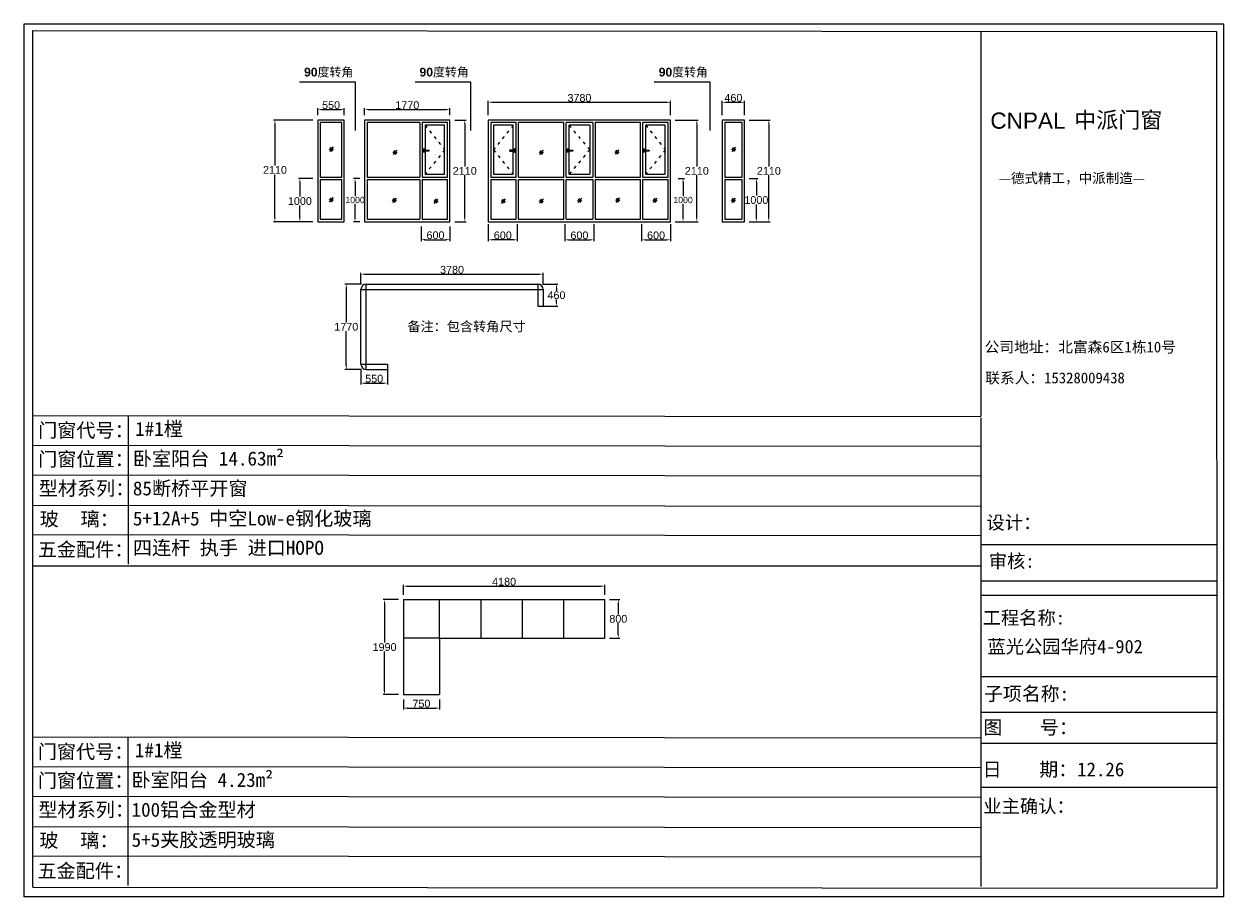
# Model space of a CAD drawing. Header units: inches. Extents: x -138455 to 599497, y -747149 to 13167.
# Drawn here: x 292351 to 317249, y -731996 to -713889 of the extents above; entities that cross this region are included whole.
import ezdxf

# ---------------------------------------------------------------- set-up
doc = ezdxf.new("R2010")
doc.units = ezdxf.units.IN
doc.header["$MEASUREMENT"] = 0
doc.header["$PDMODE"] = 35
doc.header["$PDSIZE"] = -3
doc.linetypes.add('ACAD_ISO03W100', pattern=[30, 12, -18])
doc.layers.add('0 @ 1', color=7, linetype='Continuous')
doc.styles.add('Annotative', font='arialbd.ttf')
doc.styles.add('MtXpl_', font='')
doc.styles.get("Standard").update_dxf_attribs({"font": 'arial.ttf'})
doc.styles.get('MtXpl_').set_extended_font_data('SimSun')
doc.dimstyles.get("Standard").update_dxf_attribs({"dimtxt": 80, "dimasz": 70, "dimexe": 40, "dimexo": 80, "dimgap": 0, "dimtad": 1, "dimtih": 1, "dimtoh": 1, "dimdec": 0, "dimzin": 0, "dimdsep": 46, "dimtxsty": 'Standard', "dimcen": 0.09, "dimadec": 0, "dimazin": 0, "dimtfac": 1, "dimtdec": 0, "dimtofl": 0, "dimtmove": 0, "dimatfit": 3, "dimfxl": 0, "dimtolj": 1, "dimtzin": 0, "dimarcsym": 0})

# ---------------------------------------------------------------- blocks, each defined once
blk = doc.blocks.new('*D2729')
at = {"color": 0, "lineweight": -2, "transparency": 16777216}
for p, q in [((298447, -715780), (298447, -715634)), ((298527, -715664), (298917, -715664)), ((298997, -715780), (298997, -715634))]:
    blk.add_line(p, q, dxfattribs=at)
at = {"color": 0, "transparency": 16777216}
for points in [[(298527, -715650), (298527, -715677), (298447, -715664)], [(298917, -715650), (298917, -715677), (298997, -715664)]]:
    blk.add_solid(points, dxfattribs=at)
at = {"layer": 'Defpoints', "color": 0, "transparency": 16777216}
for p in [(298997, -715664), (298447, -715880), (298997, -715880)]:
    blk.add_point(p, dxfattribs=at)
at = {"color": 0, "transparency": 16777216, "insert": (298722, -715572), "char_height": 160, "attachment_point": 5}
blk.add_mtext('\\A1;550', dxfattribs=at)
blk = doc.blocks.new('*D2730')
at = {"color": 0, "lineweight": -2, "transparency": 16777216}
for p, q in [((298347, -715880), (297528, -715880)), ((297558, -715960), (297558, -716825)), ((297558, -717910), (297558, -717008)), ((298347, -717990), (297528, -717990))]:
    blk.add_line(p, q, dxfattribs=at)
at = {"color": 0, "transparency": 16777216}
for points in [[(297545, -715960), (297571, -715960), (297558, -715880)], [(297545, -717910), (297571, -717910), (297558, -717990)]]:
    blk.add_solid(points, dxfattribs=at)
at = {"layer": 'Defpoints', "color": 0, "transparency": 16777216}
for p in [(298447, -715880), (297558, -717990), (298447, -717990)]:
    blk.add_point(p, dxfattribs=at)
at = {"color": 0, "transparency": 16777216, "insert": (297558, -716916), "char_height": 160, "attachment_point": 5}
blk.add_mtext('\\A1;2110', dxfattribs=at)
blk = doc.blocks.new('*D2731')
at = {"color": 0, "lineweight": -2, "transparency": 16777216}
for p, q in [((298347, -717090), (298045, -717090)), ((298075, -717170), (298075, -717470)), ((298075, -717910), (298075, -717654)), ((298347, -717990), (298045, -717990))]:
    blk.add_line(p, q, dxfattribs=at)
at = {"color": 0, "transparency": 16777216}
for points in [[(298062, -717170), (298088, -717170), (298075, -717090)], [(298062, -717910), (298088, -717910), (298075, -717990)]]:
    blk.add_solid(points, dxfattribs=at)
at = {"layer": 'Defpoints', "color": 0, "transparency": 16777216}
for p in [(298447, -717090), (298075, -717990), (298447, -717990)]:
    blk.add_point(p, dxfattribs=at)
at = {"color": 0, "transparency": 16777216, "insert": (298075, -717562), "char_height": 160, "attachment_point": 5}
blk.add_mtext('\\A1;1000', dxfattribs=at)
blk = doc.blocks.new('123as')
at = {"color": 0}
for p, q in [((90189, 51387), (90252, 51462)), ((90194, 51330), (90312, 51470)), ((90251, 51335), (90314, 51410))]:
    blk.add_line(p, q, dxfattribs=at)
blk = doc.blocks.new('*D2732')
at = {"color": 0, "lineweight": -2, "transparency": 16777216}
for p, q in [((300589, -718090), (300589, -718392)), ((301189, -718090), (301189, -718392)), ((300669, -718362), (301109, -718362))]:
    blk.add_line(p, q, dxfattribs=at)
at = {"color": 0, "transparency": 16777216}
for points in [[(300669, -718349), (300669, -718376), (300589, -718362)], [(301109, -718349), (301109, -718376), (301189, -718362)]]:
    blk.add_solid(points, dxfattribs=at)
at = {"layer": 'Defpoints', "color": 0, "transparency": 16777216}
for p in [(300589, -717990), (301189, -717990), (301189, -718362)]:
    blk.add_point(p, dxfattribs=at)
at = {"color": 0, "transparency": 16777216, "insert": (300889, -718271), "char_height": 160, "attachment_point": 5}
blk.add_mtext('\\A1;600', dxfattribs=at)
blk = doc.blocks.new('*D2733')
at = {"color": 0, "lineweight": -2, "transparency": 16777216}
for p, q in [((301289, -715880), (301526, -715880)), ((301496, -715960), (301496, -716843)), ((301496, -717910), (301496, -717027)), ((301289, -717990), (301526, -717990))]:
    blk.add_line(p, q, dxfattribs=at)
at = {"color": 0, "transparency": 16777216}
for points in [[(301483, -715960), (301509, -715960), (301496, -715880)], [(301483, -717910), (301509, -717910), (301496, -717990)]]:
    blk.add_solid(points, dxfattribs=at)
at = {"layer": 'Defpoints', "color": 0, "transparency": 16777216}
for p in [(301189, -715880), (301496, -715880), (301189, -717990)]:
    blk.add_point(p, dxfattribs=at)
at = {"color": 0, "transparency": 16777216, "insert": (301496, -716935), "char_height": 160, "attachment_point": 5}
blk.add_mtext('\\A1;2110', dxfattribs=at)
blk = doc.blocks.new('*D2734')
at = {"color": 0, "lineweight": -2, "transparency": 16777216}
for p, q in [((299319, -717090), (299190, -717090)), ((299220, -717170), (299220, -717463)), ((299220, -717910), (299220, -717616)), ((299319, -717990), (299190, -717990))]:
    blk.add_line(p, q, dxfattribs=at)
at = {"color": 0, "transparency": 16777216}
for points in [[(299206, -717170), (299233, -717170), (299220, -717090)], [(299206, -717910), (299233, -717910), (299220, -717990)]]:
    blk.add_solid(points, dxfattribs=at)
at = {"layer": 'Defpoints', "color": 0, "transparency": 16777216}
for p in [(299419, -717090), (299220, -717990), (299419, -717990)]:
    blk.add_point(p, dxfattribs=at)
at = {"color": 0, "transparency": 16777216, "insert": (299220, -717540), "char_height": 160, "attachment_point": 5}
blk.add_mtext('\\A1;{\\H0.8125x;1000}', dxfattribs=at)
blk = doc.blocks.new('dzcs')
blk.add_lwpolyline([(142096, -3328), (142196, -3328, 0.414214), (142206, -3318), (142206, -3318, 0.414214), (142196, -3308), (142096, -3308, 0.414214), (142086, -3318), (142086, -3318, 0.414214)], format="xyb", close=True)
blk.add_lwpolyline([(142182, -3328), (142182, -3342, 0.414214), (142196, -3355), (142196, -3355, 0.414214), (142209, -3342), (142209, -3294, 0.414214), (142196, -3280), (142196, -3280, 0.414214), (142182, -3294), (142182, -3308)], format="xyb")
blk = doc.blocks.new('*D2735')
at = {"color": 0, "lineweight": -2, "transparency": 16777216}
for p, q in [((301985, -715780), (301985, -715483)), ((302065, -715513), (305685, -715513)), ((305765, -715780), (305765, -715483))]:
    blk.add_line(p, q, dxfattribs=at)
at = {"color": 0, "transparency": 16777216}
for points in [[(302065, -715499), (302065, -715526), (301985, -715513)], [(305685, -715499), (305685, -715526), (305765, -715513)]]:
    blk.add_solid(points, dxfattribs=at)
at = {"layer": 'Defpoints', "color": 0, "transparency": 16777216}
for p in [(305765, -715513), (301985, -715880), (305765, -715880)]:
    blk.add_point(p, dxfattribs=at)
at = {"color": 0, "transparency": 16777216, "insert": (303875, -715421), "char_height": 160, "attachment_point": 5}
blk.add_mtext('\\A1;3780', dxfattribs=at)
blk = doc.blocks.new('*D2736')
at = {"color": 0, "lineweight": -2, "transparency": 16777216}
for p, q in [((305865, -715880), (306341, -715880)), ((306311, -715960), (306311, -716843)), ((306311, -717910), (306311, -717027)), ((305865, -717990), (306341, -717990))]:
    blk.add_line(p, q, dxfattribs=at)
at = {"color": 0, "transparency": 16777216}
for points in [[(306298, -715960), (306325, -715960), (306311, -715880)], [(306298, -717910), (306325, -717910), (306311, -717990)]]:
    blk.add_solid(points, dxfattribs=at)
at = {"layer": 'Defpoints', "color": 0, "transparency": 16777216}
for p in [(305765, -715880), (305765, -717990), (306311, -717990)]:
    blk.add_point(p, dxfattribs=at)
at = {"color": 0, "transparency": 16777216, "insert": (306311, -716935), "char_height": 160, "attachment_point": 5}
blk.add_mtext('\\A1;2110', dxfattribs=at)
blk = doc.blocks.new('*D2737')
at = {"color": 0, "lineweight": -2, "transparency": 16777216}
for p, q in [((305927, -717090), (306055, -717090)), ((306025, -717170), (306025, -717463)), ((306025, -717910), (306025, -717616)), ((305927, -717990), (306055, -717990))]:
    blk.add_line(p, q, dxfattribs=at)
at = {"color": 0, "transparency": 16777216}
for points in [[(306012, -717170), (306039, -717170), (306025, -717090)], [(306012, -717910), (306039, -717910), (306025, -717990)]]:
    blk.add_solid(points, dxfattribs=at)
at = {"layer": 'Defpoints', "color": 0, "transparency": 16777216}
for p in [(305827, -717090), (305827, -717990), (306025, -717990)]:
    blk.add_point(p, dxfattribs=at)
at = {"color": 0, "transparency": 16777216, "insert": (306025, -717540), "char_height": 160, "attachment_point": 5}
blk.add_mtext('\\A1;{\\H0.8125x;1000}', dxfattribs=at)
blk = doc.blocks.new('*D2738')
at = {"color": 0, "lineweight": -2, "transparency": 16777216}
for p, q in [((303575, -718040), (303575, -718395)), ((304175, -718040), (304175, -718395)), ((303655, -718365), (304095, -718365))]:
    blk.add_line(p, q, dxfattribs=at)
at = {"color": 0, "transparency": 16777216}
for points in [[(303655, -718352), (303655, -718378), (303575, -718365)], [(304095, -718352), (304095, -718378), (304175, -718365)]]:
    blk.add_solid(points, dxfattribs=at)
at = {"layer": 'Defpoints', "color": 0, "transparency": 16777216}
for p in [(303575, -717940), (304175, -717940), (304175, -718365)]:
    blk.add_point(p, dxfattribs=at)
at = {"color": 0, "transparency": 16777216, "insert": (303875, -718273), "char_height": 160, "attachment_point": 5}
blk.add_mtext('\\A1;600', dxfattribs=at)
blk = doc.blocks.new('*D2739')
at = {"color": 0, "lineweight": -2, "transparency": 16777216}
for p, q in [((305165, -718040), (305165, -718395)), ((305765, -718040), (305765, -718395)), ((305245, -718365), (305685, -718365))]:
    blk.add_line(p, q, dxfattribs=at)
at = {"color": 0, "transparency": 16777216}
for points in [[(305245, -718352), (305245, -718378), (305165, -718365)], [(305685, -718352), (305685, -718378), (305765, -718365)]]:
    blk.add_solid(points, dxfattribs=at)
at = {"layer": 'Defpoints', "color": 0, "transparency": 16777216}
for p in [(305165, -717940), (305765, -717940), (305765, -718365)]:
    blk.add_point(p, dxfattribs=at)
at = {"color": 0, "transparency": 16777216, "insert": (305465, -718273), "char_height": 160, "attachment_point": 5}
blk.add_mtext('\\A1;600', dxfattribs=at)
blk = doc.blocks.new('*D2740')
at = {"color": 0, "lineweight": -2, "transparency": 16777216}
for p, q in [((301985, -718040), (301985, -718395)), ((302585, -718040), (302585, -718395)), ((302505, -718365), (302065, -718365))]:
    blk.add_line(p, q, dxfattribs=at)
at = {"color": 0, "transparency": 16777216}
for points in [[(302065, -718352), (302065, -718378), (301985, -718365)], [(302505, -718352), (302505, -718378), (302585, -718365)]]:
    blk.add_solid(points, dxfattribs=at)
at = {"layer": 'Defpoints', "color": 0, "transparency": 16777216}
for p in [(301985, -717940), (302585, -717940), (301985, -718365)]:
    blk.add_point(p, dxfattribs=at)
at = {"color": 0, "transparency": 16777216, "insert": (302285, -718273), "char_height": 160, "attachment_point": 5}
blk.add_mtext('\\A1;600', dxfattribs=at)
blk = doc.blocks.new('*D2741')
at = {"color": 0, "lineweight": -2, "transparency": 16777216}
for p, q in [((307400, -715880), (307835, -715880)), ((307805, -715960), (307805, -716843)), ((307805, -717910), (307805, -717027)), ((307400, -717990), (307835, -717990))]:
    blk.add_line(p, q, dxfattribs=at)
at = {"color": 0, "transparency": 16777216}
for points in [[(307792, -715960), (307818, -715960), (307805, -715880)], [(307792, -717910), (307818, -717910), (307805, -717990)]]:
    blk.add_solid(points, dxfattribs=at)
at = {"layer": 'Defpoints', "color": 0, "transparency": 16777216}
for p in [(307300, -715880), (307300, -717990), (307805, -717990)]:
    blk.add_point(p, dxfattribs=at)
at = {"color": 0, "transparency": 16777216, "insert": (307805, -716935), "char_height": 160, "attachment_point": 5}
blk.add_mtext('\\A1;2110', dxfattribs=at)
blk = doc.blocks.new('*D2742')
at = {"color": 0, "lineweight": -2, "transparency": 16777216}
for p, q in [((306840, -715780), (306840, -715483)), ((306920, -715513), (307220, -715513)), ((307300, -715780), (307300, -715483))]:
    blk.add_line(p, q, dxfattribs=at)
at = {"color": 0, "transparency": 16777216}
for points in [[(306920, -715499), (306920, -715526), (306840, -715513)], [(307220, -715499), (307220, -715526), (307300, -715513)]]:
    blk.add_solid(points, dxfattribs=at)
at = {"layer": 'Defpoints', "color": 0, "transparency": 16777216}
for p in [(307300, -715513), (306840, -715880), (307300, -715880)]:
    blk.add_point(p, dxfattribs=at)
at = {"color": 0, "transparency": 16777216, "insert": (307070, -715421), "char_height": 160, "attachment_point": 5}
blk.add_mtext('\\A1;460', dxfattribs=at)
blk = doc.blocks.new('*D2743')
at = {"color": 0, "lineweight": -2, "transparency": 16777216}
for p, q in [((307400, -717090), (307576, -717090)), ((307546, -717170), (307546, -717448)), ((307546, -717910), (307546, -717632)), ((307400, -717990), (307576, -717990))]:
    blk.add_line(p, q, dxfattribs=at)
at = {"color": 0, "transparency": 16777216}
for points in [[(307532, -717170), (307559, -717170), (307546, -717090)], [(307532, -717910), (307559, -717910), (307546, -717990)]]:
    blk.add_solid(points, dxfattribs=at)
at = {"layer": 'Defpoints', "color": 0, "transparency": 16777216}
for p in [(307300, -717090), (307300, -717990), (307546, -717990)]:
    blk.add_point(p, dxfattribs=at)
at = {"color": 0, "transparency": 16777216, "insert": (307546, -717540), "char_height": 160, "attachment_point": 5}
blk.add_mtext('\\A1;1000', dxfattribs=at)
blk = doc.blocks.new('*D2744')
at = {"color": 0, "lineweight": -2, "transparency": 16777216}
for p, q in [((300122, -725828), (299802, -725828)), ((299832, -725908), (299832, -726721)), ((299832, -727718), (299832, -726904)), ((300122, -727798), (299802, -727798))]:
    blk.add_line(p, q, dxfattribs=at)
at = {"color": 0, "transparency": 16777216}
for points in [[(299819, -725908), (299845, -725908), (299832, -725828)], [(299819, -727718), (299845, -727718), (299832, -727798)]]:
    blk.add_solid(points, dxfattribs=at)
at = {"layer": 'Defpoints', "color": 0, "transparency": 16777216}
for p in [(299832, -725828), (300222, -725828), (300222, -727798)]:
    blk.add_point(p, dxfattribs=at)
at = {"color": 0, "transparency": 16777216, "insert": (299832, -726813), "char_height": 160, "attachment_point": 5}
blk.add_mtext('\\A1;1990', dxfattribs=at)
blk = doc.blocks.new('*D2745')
at = {"color": 0, "lineweight": -2, "transparency": 16777216}
for p, q in [((304502, -725828), (304712, -725828)), ((304682, -725908), (304682, -726136)), ((304682, -726548), (304682, -726319)), ((304502, -726628), (304712, -726628))]:
    blk.add_line(p, q, dxfattribs=at)
at = {"color": 0, "transparency": 16777216}
for points in [[(304668, -725908), (304695, -725908), (304682, -725828)], [(304668, -726548), (304695, -726548), (304682, -726628)]]:
    blk.add_solid(points, dxfattribs=at)
at = {"layer": 'Defpoints', "color": 0, "transparency": 16777216}
for p in [(304402, -725828), (304402, -726628), (304682, -726628)]:
    blk.add_point(p, dxfattribs=at)
at = {"color": 0, "transparency": 16777216, "insert": (304682, -726228), "char_height": 160, "attachment_point": 5}
blk.add_mtext('\\A1;800', dxfattribs=at)
blk = doc.blocks.new('*D2746')
at = {"color": 0, "lineweight": -2, "transparency": 16777216}
for p, q in [((300222, -727898), (300222, -728108)), ((300972, -727898), (300972, -728108)), ((300302, -728078), (300892, -728078))]:
    blk.add_line(p, q, dxfattribs=at)
at = {"color": 0, "transparency": 16777216}
for points in [[(300302, -728065), (300302, -728092), (300222, -728078)], [(300892, -728065), (300892, -728092), (300972, -728078)]]:
    blk.add_solid(points, dxfattribs=at)
at = {"layer": 'Defpoints', "color": 0, "transparency": 16777216}
for p in [(300222, -727798), (300972, -727798), (300972, -728078)]:
    blk.add_point(p, dxfattribs=at)
at = {"color": 0, "transparency": 16777216, "insert": (300597, -727986), "char_height": 160, "attachment_point": 5}
blk.add_mtext('\\A1;750', dxfattribs=at)
blk = doc.blocks.new('*D2747')
at = {"color": 0, "lineweight": -2, "transparency": 16777216}
for p, q in [((300222, -725728), (300222, -725519)), ((304402, -725728), (304402, -725519)), ((300302, -725549), (304322, -725549))]:
    blk.add_line(p, q, dxfattribs=at)
at = {"color": 0, "transparency": 16777216}
for points in [[(300302, -725535), (300302, -725562), (300222, -725549)], [(304322, -725535), (304322, -725562), (304402, -725549)]]:
    blk.add_solid(points, dxfattribs=at)
at = {"layer": 'Defpoints', "color": 0, "transparency": 16777216}
for p in [(304402, -725549), (300222, -725828), (304402, -725828)]:
    blk.add_point(p, dxfattribs=at)
at = {"color": 0, "transparency": 16777216, "insert": (302312, -725457), "char_height": 160, "attachment_point": 5}
blk.add_mtext('\\A1;4180', dxfattribs=at)
blk = doc.blocks.new('*D2748')
at = {"color": 0, "lineweight": -2, "transparency": 16777216}
for p, q in [((299419, -715780), (299419, -715634)), ((299499, -715664), (301109, -715664)), ((301189, -715780), (301189, -715634))]:
    blk.add_line(p, q, dxfattribs=at)
at = {"color": 0, "transparency": 16777216}
for points in [[(299499, -715650), (299499, -715677), (299419, -715664)], [(301109, -715650), (301109, -715677), (301189, -715664)]]:
    blk.add_solid(points, dxfattribs=at)
at = {"layer": 'Defpoints', "color": 0, "transparency": 16777216}
for p in [(301189, -715664), (299419, -715880), (301189, -715880)]:
    blk.add_point(p, dxfattribs=at)
at = {"color": 0, "transparency": 16777216, "insert": (300304, -715572), "char_height": 160, "attachment_point": 5}
blk.add_mtext('\\A1;1770', dxfattribs=at)
blk = doc.blocks.new('*D2749')
at = {"color": 0, "lineweight": -2, "transparency": 16777216}
for p, q in [((299342, -719294), (299342, -719049)), ((303122, -719294), (303122, -719049)), ((299422, -719079), (303042, -719079))]:
    blk.add_line(p, q, dxfattribs=at)
at = {"color": 0, "transparency": 16777216}
for points in [[(299422, -719066), (299422, -719092), (299342, -719079)], [(303042, -719066), (303042, -719092), (303122, -719079)]]:
    blk.add_solid(points, dxfattribs=at)
at = {"layer": 'Defpoints', "color": 0, "transparency": 16777216}
for p in [(303122, -719079), (299342, -719394), (303122, -719394)]:
    blk.add_point(p, dxfattribs=at)
at = {"color": 0, "transparency": 16777216, "insert": (301232, -718987), "char_height": 160, "attachment_point": 5}
blk.add_mtext('\\A1;3780', dxfattribs=at)
blk = doc.blocks.new('*D2750')
at = {"color": 0, "lineweight": -2, "transparency": 16777216}
for p, q in [((303112, -719284), (303429, -719284)), ((303399, -719364), (303399, -719422)), ((303112, -719744), (303429, -719744)), ((303399, -719664), (303399, -719605))]:
    blk.add_line(p, q, dxfattribs=at)
at = {"color": 0, "transparency": 16777216}
for points in [[(303386, -719364), (303413, -719364), (303399, -719284)], [(303386, -719664), (303413, -719664), (303399, -719744)]]:
    blk.add_solid(points, dxfattribs=at)
at = {"layer": 'Defpoints', "color": 0, "transparency": 16777216}
for p in [(303012, -719284), (303012, -719744), (303399, -719744)]:
    blk.add_point(p, dxfattribs=at)
at = {"color": 0, "transparency": 16777216, "insert": (303399, -719514), "char_height": 160, "attachment_point": 5}
blk.add_mtext('\\A1;460', dxfattribs=at)
blk = doc.blocks.new('*D2751')
at = {"color": 0, "lineweight": -2, "transparency": 16777216}
for p, q in [((299342, -721044), (299342, -721368)), ((299892, -721044), (299892, -721368)), ((299422, -721338), (299812, -721338))]:
    blk.add_line(p, q, dxfattribs=at)
at = {"color": 0, "transparency": 16777216}
for points in [[(299422, -721324), (299422, -721351), (299342, -721338)], [(299812, -721324), (299812, -721351), (299892, -721338)]]:
    blk.add_solid(points, dxfattribs=at)
at = {"layer": 'Defpoints', "color": 0, "transparency": 16777216}
for p in [(299342, -720944), (299892, -720944), (299892, -721338)]:
    blk.add_point(p, dxfattribs=at)
at = {"color": 0, "transparency": 16777216, "insert": (299617, -721246), "char_height": 160, "attachment_point": 5}
blk.add_mtext('\\A1;550', dxfattribs=at)
blk = doc.blocks.new('*D2752')
at = {"color": 0, "lineweight": -2, "transparency": 16777216}
for p, q in [((299352, -719284), (299008, -719284)), ((299038, -719364), (299038, -720077)), ((299038, -720974), (299038, -720260)), ((299352, -721054), (299008, -721054))]:
    blk.add_line(p, q, dxfattribs=at)
at = {"color": 0, "transparency": 16777216}
for points in [[(299025, -719364), (299052, -719364), (299038, -719284)], [(299025, -720974), (299052, -720974), (299038, -721054)]]:
    blk.add_solid(points, dxfattribs=at)
at = {"layer": 'Defpoints', "color": 0, "transparency": 16777216}
for p in [(299038, -719284), (299452, -719284), (299452, -721054)]:
    blk.add_point(p, dxfattribs=at)
at = {"color": 0, "transparency": 16777216, "insert": (299038, -720169), "char_height": 160, "attachment_point": 5}
blk.add_mtext('\\A1;1770', dxfattribs=at)

msp = doc.modelspace()

# ---------------------------------------------------------------- linework, layer by layer
for p, q in [((292351, -713888.8), (292351, -722226)), ((317248.8, -713888.8), (292351, -713888.8)), ((292536.5, -731793.1), (292536.8, -714020.5)), ((292536.8, -714020.5), (317092.9, -714044.9)), ((312200.8, -714044.9), (312200.7, -722026.4)), ((317092.9, -714044.9), (317099.7, -731810.4)), ((317248.8, -722243.6), (317248.8, -713888.8)), ((298996.6, -715879.9), (298446.6, -715879.9)), ((298446.6, -715879.9), (298446.6, -717989.9)), ((298946.6, -715929.9), (298496.6, -715929.9)), ((298496.6, -715929.9), (298496.6, -717064.9)), ((298946.6, -717064.9), (298946.6, -715929.9)), ((298996.6, -717989.9), (298996.6, -715879.9)), ((301188.7, -715879.9), (299418.7, -715879.9)), ((299418.7, -715879.9), (299418.7, -717989.9)), ((299468.7, -715929.9), (299468.7, -717064.9)), ((300563.7, -715929.9), (299468.7, -715929.9)), ((300563.7, -715929.9), (300563.7, -717064.9)), ((301138.7, -715929.9), (300613.7, -715929.9)), ((300613.7, -715929.9), (300613.7, -717064.9)), ((301078.7, -715989.9), (300673.7, -715989.9)), ((300673.7, -715989.9), (300673.7, -717004.9)), ((301078.7, -717004.9), (301078.7, -715989.9)), ((301138.7, -717064.9), (301138.7, -715929.9)), ((301188.7, -717989.9), (301188.7, -715879.9)), ((305765, -715879.9), (301985, -715879.9)), ((301985, -715879.9), (301985, -717989.9)), ((302035, -715929.9), (302035, -717064.9)), ((302560, -715929.9), (302035, -715929.9)), ((302500, -715989.9), (302095, -715989.9)), ((302095, -715989.9), (302095, -717004.9)), ((302500, -717004.9), (302500, -715989.9)), ((302560, -717064.9), (302560, -715929.9)), ((302610, -717064.9), (302610, -715929.9)), ((303550, -715929.9), (302610, -715929.9)), ((303550, -717064.9), (303550, -715929.9)), ((303600, -717064.9), (303600, -715929.9)), ((304150, -715929.9), (303600, -715929.9)), ((303660, -717004.9), (303660, -715989.9)), ((304090, -715989.9), (303660, -715989.9)), ((304090, -715989.9), (304090, -717004.9)), ((304150, -715929.9), (304150, -717064.9)), ((304200, -715929.9), (304200, -717064.9)), ((305140, -715929.9), (304200, -715929.9)), ((305140, -717064.9), (305140, -715929.9)), ((305715, -715929.9), (305190, -715929.9)), ((305190, -717064.9), (305190, -715929.9)), ((305655, -715989.9), (305250, -715989.9)), ((305250, -717004.9), (305250, -715989.9)), ((305655, -717004.9), (305655, -715989.9)), ((305715, -717064.9), (305715, -715929.9)), ((305765, -717989.9), (305765, -715879.9)), ((307299.9, -715879.9), (306839.9, -715879.9)), ((306839.9, -715879.9), (306839.9, -717989.9)), ((307249.9, -715929.9), (306889.9, -715929.9)), ((306889.9, -715929.9), (306889.9, -717064.9)), ((307249.9, -717064.9), (307249.9, -715929.9)), ((307299.9, -717989.9), (307299.9, -715879.9)), ((300673.7, -717004.9), (301078.7, -717004.9)), ((302095, -717004.9), (302500, -717004.9)), ((303660, -717004.9), (304090, -717004.9)), ((305250, -717004.9), (305655, -717004.9)), ((298496.6, -717064.9), (298946.6, -717064.9)), ((298496.6, -717114.9), (298946.6, -717114.9)), ((298496.6, -717114.9), (298496.6, -717939.9)), ((298946.6, -717939.9), (298946.6, -717114.9)), ((299468.7, -717064.9), (300563.7, -717064.9)), ((299468.7, -717114.9), (300563.7, -717114.9)), ((299468.7, -717114.9), (299468.7, -717939.9)), ((300563.7, -717114.9), (300563.7, -717939.9)), ((300613.7, -717064.9), (301138.7, -717064.9)), ((300613.7, -717114.9), (300613.7, -717939.9)), ((300613.7, -717114.9), (301138.7, -717114.9)), ((301138.7, -717939.9), (301138.7, -717114.9)), ((302035, -717064.9), (302560, -717064.9)), ((302035, -717114.9), (302560, -717114.9)), ((302035, -717114.9), (302035, -717939.9)), ((302560, -717939.9), (302560, -717114.9)), ((302610, -717064.9), (303550, -717064.9)), ((302610, -717939.9), (302610, -717114.9)), ((302610, -717114.9), (303550, -717114.9)), ((303550, -717939.9), (303550, -717114.9)), ((303600, -717064.9), (304150, -717064.9)), ((303600, -717939.9), (303600, -717114.9)), ((303600, -717114.9), (304150, -717114.9)), ((304150, -717114.9), (304150, -717939.9)), ((304200, -717064.9), (305140, -717064.9)), ((304200, -717114.9), (304200, -717939.9)), ((304200, -717114.9), (305140, -717114.9)), ((305140, -717939.9), (305140, -717114.9)), ((305190, -717064.9), (305715, -717064.9)), ((305190, -717939.9), (305190, -717114.9)), ((305190, -717114.9), (305715, -717114.9)), ((305715, -717939.9), (305715, -717114.9)), ((306889.9, -717064.9), (307249.9, -717064.9)), ((306889.9, -717114.9), (307249.9, -717114.9)), ((306889.9, -717114.9), (306889.9, -717939.9)), ((307249.9, -717939.9), (307249.9, -717114.9)), ((298446.6, -717989.9), (298996.6, -717989.9)), ((298496.6, -717939.9), (298946.6, -717939.9)), ((299418.7, -717989.9), (301188.7, -717989.9)), ((299468.7, -717939.9), (300563.7, -717939.9)), ((300613.7, -717939.9), (301138.7, -717939.9)), ((301985, -717989.9), (305765, -717989.9)), ((302035, -717939.9), (302560, -717939.9)), ((302610, -717939.9), (303550, -717939.9)), ((303600, -717939.9), (304150, -717939.9)), ((304200, -717939.9), (305140, -717939.9)), ((305190, -717939.9), (305715, -717939.9)), ((306839.9, -717989.9), (307299.9, -717989.9)), ((306889.9, -717939.9), (307249.9, -717939.9)), ((299452.1, -719283.7), (303012.1, -719283.7)), ((299452.1, -721053.7), (299452.1, -719283.7)), ((303012.1, -719283.7), (303012.1, -719743.7)), ((299342.1, -720943.7), (299342.1, -719393.7)), ((299342.1, -719393.7), (303122.1, -719393.7)), ((303122.1, -719393.7), (303122.1, -719743.7)), ((303012.1, -719743.7), (303122.1, -719743.7)), ((299342.1, -720943.7), (299892.1, -720943.7)), ((299892.1, -720943.7), (299892.1, -721053.7)), ((299452.1, -721053.7), (299892.1, -721053.7)), ((292536.8, -722008.4), (312200.8, -722029.3)), ((294513.1, -722010.6), (294514, -725093.4)), ((294513.1, -722010.6), (294514, -725093.4)), ((292351, -722226), (292351, -731996.2)), ((312200.9, -722055.2), (312200.7, -731779.1)), ((317248.8, -731996.2), (317248.8, -722243.6)), ((292536.8, -722623.1), (312200.7, -722644.1)), ((292536.8, -723242.2), (312200.7, -723263.1)), ((292536.8, -723865.9), (312200.7, -723886.8)), ((292536.8, -724474.8), (312200.7, -724499.4)), ((312200.8, -724683.4), (317092.9, -724683.4)), ((292536.6, -725127.5), (312200.7, -725127.5)), ((312200.7, -725438.1), (317092.8, -725438.1)), ((312200.8, -725737.1), (317095.6, -725735.8)), ((300222, -725827.5), (300222, -727797.5)), ((300222, -725827.5), (300972, -725827.5)), ((300972, -726627.5), (300972, -725827.5)), ((300972, -725827.5), (304402, -725827.5)), ((301829.5, -725827.5), (301829.5, -726627.5)), ((302687, -725827.5), (302687, -726627.5)), ((303544.5, -725827.5), (303544.5, -726627.5)), ((304402, -726627.5), (304402, -725827.5)), ((300972, -726627.5), (300222, -726627.5)), ((300972, -726627.5), (304402, -726627.5)), ((300972, -726627.5), (300972, -727797.5)), ((312200.8, -727422.5), (317095.8, -727421.2)), ((300222, -727797.5), (300972, -727797.5)), ((312200.7, -728162.3), (317096, -728161)), ((292529.7, -728673.9), (312193.7, -728694.9)), ((294506, -728676.2), (294506.9, -731759)), ((294506, -728676.2), (294506.9, -731759)), ((312200.7, -728807.4), (317096.2, -728806.2)), ((292529.7, -729288.7), (312193.7, -729309.6)), ((312200.7, -729718.3), (317096.4, -729717)), ((292529.7, -729907.7), (312193.7, -729928.7)), ((292529.7, -730531.4), (312193.7, -730552.4)), ((292529.7, -731140.4), (312193.7, -731164.9)), ((292536.5, -731793.1), (317099.7, -731810.4)), ((317248.8, -731996.2), (292351, -731996.2))]:
    msp.add_line(p, q)
at = {"linetype": 'ACAD_ISO03W100', "ltscale": 5}
for points in [[(300673.7, -715989.9), (301078.7, -716497.4), (300673.7, -717004.9)], [(302500, -715989.9), (302095, -716497.4), (302500, -717004.9)], [(303660, -715989.9), (304090, -716497.4), (303660, -717004.9)], [(305250, -715989.9), (305655, -716497.4), (305250, -717004.9)]]:
    msp.add_lwpolyline(points, dxfattribs=at)
for centre, start, end in [((299452.1, -719393.7), 90, 180), ((303012.1, -719393.7), 0, 90), ((299452.1, -720943.7), 180, 270)]:
    msp.add_arc(centre, 110, start, end)

# ---------------------------------------------------------------- block references
at = {"xscale": 0.6684526412304121, "yscale": 0.6684526412304121, "zscale": 0.6684526412304121}
for p in [(238403.2, -750845.1), (239723.8, -750910), (242757.2, -750910), (244332, -750902.4), (246752.6, -750848.1), (238400, -751894.5), (239711.5, -751903.5), (240571.1, -751921.9), (241970.6, -751921.8), (242757.2, -751919.1), (243554.7, -751905.3), (244344.7, -751902.6), (245118.8, -751903.7), (246744, -751903.7)]:
    msp.add_blockref('123as', p, dxfattribs=at)
at = {"xscale": -1}
for p in [(442841.6, -713195.1), (445827.3, -713195.1), (447411.4, -713195.1)]:
    msp.add_blockref('dzcs', p, dxfattribs=at)
msp.add_blockref('dzcs', (160338.6, -713195.1))

# ---------------------------------------------------------------- texts
msp.add_text('CNPAL', height=334.98).set_placement((312401.1, -716060))
at = {"style": 'MtXpl_'}
for s, height, p in [('中派门窗', 334.98, (314140.4, -716046.2)), ('—德式精工，中派制造—', 206.139, (312576.3, -717189.2)), ('公司地址：北富森6区1栋10号', 223.945, (312282.1, -720700.8)), ('联系人：15328009438', 223.945, (312294.3, -721340.9)), ('设计：', 278.31, (312319.8, -724367.9)), ('审核:', 278.31, (312367.8, -725167.4)), ('工程名称:', 278.31, (312240.2, -726343.6)), ('蓝光公园华府4-902', 278.306, (312339.9, -726940)), ('子项名称:', 287.59, (312269.1, -727924)), ('图    号：', 287.59, (312255.2, -728621.4)), ('日    期：12.26', 287.587, (312242.1, -729493.1)), ('业主确认：', 278.31, (312254.3, -730251.4))]:
    msp.add_text(s, height=height, dxfattribs=at).set_placement(p)
at = {"layer": '0 @ 1', "style": 'Annotative'}
for s, p in [('门窗代号：', (292644.1, -722461.4)), ('门窗位置：', (292644.1, -723060.6)), ('型材系列：', (292656.3, -723665.9)), ('玻    璃：', (292676.6, -724300.5)), ('五金配件：', (292636.9, -724932.8)), ('门窗代号：', (292637, -729127)), ('门窗位置：', (292637, -729726.1)), ('型材系列：', (292649.3, -730331.4)), ('玻    璃：', (292669.6, -730966.1)), ('五金配件：', (292629.9, -731598.4))]:
    msp.add_text(s, height=290.83, dxfattribs=at).set_placement(p)
at = {"layer": '0 @ 1', "attachment_point": 1, "style": 'Annotative'}
for s, width, heights, insert, char_height in [('90{\\fSimSun|b1|i0|c134|p2;度转角}', 1337.048, [0], (298161.8, -714796.6), 180.693), ('90{\\fSimSun|b1|i0|c134|p2;度转角}', 1337.048, [0], (300557, -714796.6), 180.693), ('90{\\fSimSun|b1|i0|c134|p2;度转角}', 1337.048, [0], (305519.9, -714796.6), 180.693), ('{\\fSimSun|b1|i0|c134|p2;备注：包含转角尺寸}', 3244.309, [0], (300305, -720061.4), 200), ('{\\fSimSun|b1|i0|c134|p2;1#1樘}', 4396.385, [0], (294658, -722140.9), 290.835), ('{\\fSimSun|b1|i0|c134|p2;卧室阳台 14.63m²}', 4757.374, [268.8], (294609.5, -722756.2), 290.835), ('{\\fSimSun|b1|i0|c134|p2;85断桥平开窗}', 4757.374, [268.8], (294609.7, -723375.2), 290.835), ('{\\fSimSun|b1|i0|c134|p2;5+12A+5 中空Low-e钢化玻璃}', 7492.598, [268.8], (294609.9, -723999), 290.835), ('{\\fSimSun|b1|i0|c134|p2;四连杆 执手 进口HOPO}', 8772.767, [268.8], (294610.1, -724608.2), 290.835), ('{\\fSimSun|b1|i0|c134|p2;1#1樘}', 4396.385, [0], (294650.9, -728806.5), 290.835), ('{\\fSimSun|b1|i0|c134|p2;卧室阳台 4.23m²}', 4757.374, [268.8], (294582.5, -729421.7), 290.835), ('{\\fSimSun|b1|i0|c134|p2;100铝合金型材}', 4757.374, [268.8], (294582.7, -730040.8), 290.835), ('{\\fSimSun|b1|i0|c134|p2;5+5夹胶透明玻璃}', 4757.374, [268.8], (294582.9, -730664.5), 290.835)]:
    msp.add_mtext_dynamic_manual_height_columns(s, width=width, gutter_width=903.5, heights=heights, dxfattribs=dict(at, insert=insert, char_height=char_height))

# ---------------------------------------------------------------- dimensions: what is measured, and where the dimension line sits
for base, p1, p2, picture, middle in [((298996.6, -715663.8), (298446.6, -715879.9), (298996.6, -715879.9), '*D2729', (298721.6, -715572.1)), ((301188.7, -715663.8), (299418.7, -715879.9), (301188.7, -715879.9), '*D2748', (300303.7, -715572.1)), ((305765, -715512.6), (301985, -715879.9), (305765, -715879.9), '*D2735', (303875, -715420.9)), ((307299.9, -715512.6), (306839.9, -715879.9), (307299.9, -715879.9), '*D2742', (307069.9, -715420.9)), ((303122.1, -719078.8), (299342.1, -719393.7), (303122.1, -719393.7), '*D2749', (301232.1, -718987.1)), ((299892.1, -721337.6), (299342.1, -720943.7), (299892.1, -720943.7), '*D2751', (299617.1, -721245.9)), ((304402, -725548.6), (300222, -725827.5), (304402, -725827.5), '*D2747', (302312, -725456.9)), ((300972, -728078.2), (300222, -727797.5), (300972, -727797.5), '*D2746', (300597, -727986.5))]:
    dim = msp.add_linear_dim(base=base, p1=p1, p2=p2, dimstyle='Standard', override={"dimtxt": 160, "dimasz": 80, "dimexe": 30, "dimexo": 100, "dimgap": 10, "dimfxl": 100})
    dim.commit()
    dim.dimension.update_dxf_attribs({"geometry": picture, "text_midpoint": middle})
for base, p1, p2, angle, picture, middle in [((297558.2, -717989.9), (298446.6, -715879.9), (298446.6, -717989.9), 90, '*D2730', (297558.2, -716916.4)), ((306311.4, -717989.9), (305765, -715879.9), (305765, -717989.9), 90, '*D2736', (306311.4, -716934.9)), ((307804.9, -717989.9), (307299.9, -715879.9), (307299.9, -717989.9), 90, '*D2741', (307804.9, -716934.9)), ((301985, -718365), (302585, -717939.9), (301985, -717939.9), 180, '*D2740', (302285, -718365))]:
    dim = msp.add_linear_dim(base=base, p1=p1, p2=p2, angle=angle, dimstyle='Standard', override={"dimtxt": 160, "dimasz": 80, "dimexe": 30, "dimexo": 100, "dimgap": 10, "dimfxl": 100})
    dim.commit()
    dim.dimension.update_dxf_attribs({"geometry": picture, "text_midpoint": middle, "dimtype": 160})
for base, p1, p2, picture, middle in [((301496, -715879.9), (301188.7, -717989.9), (301188.7, -715879.9), '*D2733', (301496, -716934.9)), ((299038.4, -719283.7), (299452.1, -721053.7), (299452.1, -719283.7), '*D2752', (299038.4, -720168.7)), ((303399.5, -719743.7), (303012.1, -719283.7), (303012.1, -719743.7), '*D2750', (303399.5, -719513.7)), ((304681.6, -726627.5), (304402, -725827.5), (304402, -726627.5), '*D2745', (304681.6, -726227.5))]:
    dim = msp.add_linear_dim(base=base, p1=p1, p2=p2, angle=90, dimstyle='Standard', override={"dimtxt": 160, "dimasz": 80, "dimexe": 30, "dimexo": 100, "dimgap": 10, "dimfxl": 100})
    dim.commit()
    dim.dimension.update_dxf_attribs({"geometry": picture, "text_midpoint": middle})
for base, p1, p2, text, picture, middle in [((298075.1, -717989.9), (298446.6, -717089.9), (298446.6, -717989.9), '1000', '*D2731', (298075.1, -717562)), ((299219.8, -717989.9), (299418.7, -717089.9), (299418.7, -717989.9), '{\\H0.8125x;1000}', '*D2734', (299219.8, -717539.9)), ((306025.5, -717989.9), (305826.6, -717089.9), (305826.6, -717989.9), '{\\H0.8125x;1000}', '*D2737', (306025.5, -717539.9)), ((307545.6, -717989.9), (307299.9, -717089.9), (307299.9, -717989.9), '1000', '*D2743', (307545.6, -717539.9))]:
    dim = msp.add_linear_dim(base=base, p1=p1, p2=p2, angle=90, text=text, dimstyle='Standard', override={"dimtxt": 160, "dimasz": 80, "dimexe": 30, "dimexo": 100, "dimgap": 10, "dimfxl": 100})
    dim.commit()
    dim.dimension.update_dxf_attribs({"geometry": picture, "text_midpoint": middle, "dimtype": 160})
for base, p1, p2, picture, middle in [((301188.7, -718362.4), (300588.7, -717989.9), (301188.7, -717989.9), '*D2732', (300888.7, -718362.4)), ((304175, -718365), (303575, -717939.9), (304175, -717939.9), '*D2738', (303875, -718365)), ((305765, -718365), (305165, -717939.9), (305765, -717939.9), '*D2739', (305465, -718365))]:
    dim = msp.add_linear_dim(base=base, p1=p1, p2=p2, dimstyle='Standard', override={"dimtxt": 160, "dimasz": 80, "dimexe": 30, "dimexo": 100, "dimgap": 10, "dimfxl": 100})
    dim.commit()
    dim.dimension.update_dxf_attribs({"geometry": picture, "text_midpoint": middle, "dimtype": 160})
dim = msp.add_linear_dim(base=(299832.1, -725827.5), p1=(300222, -727797.5), p2=(300222, -725827.5), angle=90, text='1990', dimstyle='Standard', override={"dimtxt": 160, "dimasz": 80, "dimexe": 30, "dimexo": 100, "dimgap": 10, "dimfxl": 100})
dim.commit()
dim.dimension.update_dxf_attribs({"geometry": '*D2744', "text_midpoint": (299832.1, -726812.5)})

# ---------------------------------------------------------------- leaders
for points in [[(299229, -716094.9), (299229, -715093), (298070.5, -715093)], [(301624.2, -716094.9), (301624.2, -715093), (300465.7, -715093)], [(306587.1, -716094.9), (306587.1, -715093), (305428.6, -715093)]]:
    msp.add_leader(points, dimstyle='Standard', override={"dimgap": 0, "dimtad": 0, "dimfxl": 5, "dimfxlon": 1})

doc.saveas('drawing.dxf')
